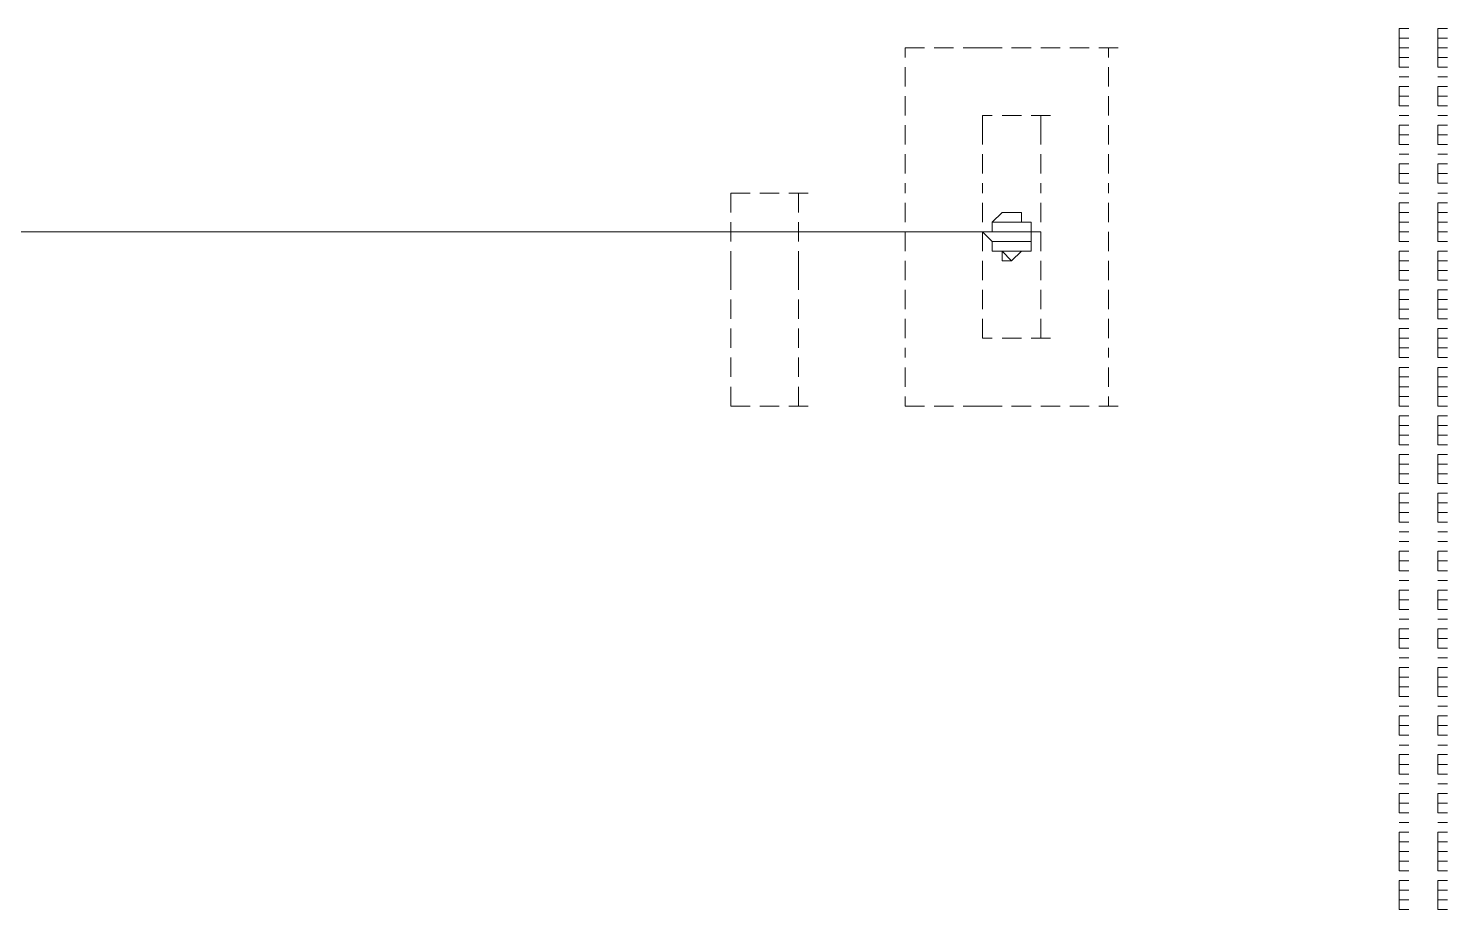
# Model space of a CAD drawing. Header units: inches. Extents: x 0.2 to 10.8, y 0.5 to 8.
# Drawn here: x 3.7192 to 3.9633, y 4.92 to 5.0717 of the extents above; entities that cross this region are included whole.
import ezdxf

# ---------------------------------------------------------------- set-up
doc = ezdxf.new("R2010")
doc.units = ezdxf.units.IN
doc.header["$MEASUREMENT"] = 0
doc.layers.add('PDF_Geometry', color=7, linetype='Continuous')

msp = doc.modelspace()

# ---------------------------------------------------------------- linework, layer by layer
at = {"layer": 'PDF_Geometry', "lineweight": 13}
for points in [[(3.955, 5.07167), (3.95667, 5.07167)], [(3.955, 5.07167), (3.955, 5.07)], [(3.96167, 5.07167), (3.96333, 5.07167)], [(3.96167, 5.07167), (3.96167, 5.07)], [(3.955, 5.07), (3.95667, 5.07)], [(3.955, 5.07), (3.955, 5.06833)], [(3.96167, 5.07), (3.96333, 5.07)], [(3.96167, 5.07), (3.96167, 5.06833)], [(3.87, 5.06833), (3.87333, 5.06833)], [(3.87, 5.06667), (3.87, 5.06833)], [(3.87, 5.06833), (3.87167, 5.06833)], [(3.875, 5.06833), (3.87833, 5.06833)], [(3.88, 5.06833), (3.88333, 5.06833)], [(3.88333, 5.06833), (3.88667, 5.06833)], [(3.88833, 5.06833), (3.89167, 5.06833)], [(3.89333, 5.06833), (3.89667, 5.06833)], [(3.89833, 5.06833), (3.90167, 5.06833)], [(3.90333, 5.06833), (3.905, 5.06833)], [(3.905, 5.06833), (3.905, 5.06667)], [(3.905, 5.06833), (3.90667, 5.06833)], [(3.955, 5.06833), (3.95667, 5.06833)], [(3.955, 5.06833), (3.955, 5.06667)], [(3.955, 5.06667), (3.95667, 5.06667)], [(3.955, 5.06667), (3.955, 5.065)], [(3.96167, 5.06833), (3.96333, 5.06833)], [(3.96167, 5.06833), (3.96167, 5.06667)], [(3.96167, 5.06667), (3.96333, 5.06667)], [(3.96167, 5.06667), (3.96167, 5.065)], [(3.87, 5.06167), (3.87, 5.065)], [(3.905, 5.065), (3.905, 5.06167)], [(3.955, 5.065), (3.95667, 5.065)], [(3.96167, 5.065), (3.96333, 5.065)], [(3.955, 5.06333), (3.95667, 5.06333)], [(3.955, 5.06333), (3.95667, 5.06333)], [(3.955, 5.06167), (3.95667, 5.06167)], [(3.955, 5.06167), (3.955, 5.06)], [(3.96167, 5.06333), (3.96333, 5.06333)], [(3.96167, 5.06333), (3.96333, 5.06333)], [(3.96167, 5.06167), (3.96333, 5.06167)], [(3.96167, 5.06167), (3.96167, 5.06)], [(3.87, 5.05667), (3.87, 5.06)], [(3.905, 5.06), (3.905, 5.05667)], [(3.955, 5.06), (3.95667, 5.06)], [(3.955, 5.06), (3.955, 5.05833)], [(3.96167, 5.06), (3.96333, 5.06)], [(3.96167, 5.06), (3.96167, 5.05833)], [(3.955, 5.05833), (3.95667, 5.05833)], [(3.96167, 5.05833), (3.96333, 5.05833)], [(3.87, 5.05167), (3.87, 5.055)], [(3.88333, 5.05667), (3.885, 5.05667)], [(3.88333, 5.05167), (3.88333, 5.05667)], [(3.88333, 5.05667), (3.885, 5.05667)], [(3.88667, 5.05667), (3.89, 5.05667)], [(3.89167, 5.05667), (3.89333, 5.05667)], [(3.89333, 5.05667), (3.89333, 5.05167)], [(3.89333, 5.05667), (3.895, 5.05667)], [(3.905, 5.055), (3.905, 5.05167)], [(3.955, 5.05667), (3.95667, 5.05667)], [(3.955, 5.05667), (3.95667, 5.05667)], [(3.955, 5.055), (3.95667, 5.055)], [(3.955, 5.055), (3.955, 5.05333)], [(3.96167, 5.05667), (3.96333, 5.05667)], [(3.96167, 5.05667), (3.96333, 5.05667)], [(3.96167, 5.055), (3.96333, 5.055)], [(3.96167, 5.055), (3.96167, 5.05333)], [(3.955, 5.05333), (3.95667, 5.05333)], [(3.955, 5.05333), (3.955, 5.05167)], [(3.96167, 5.05333), (3.96333, 5.05333)], [(3.96167, 5.05333), (3.96167, 5.05167)], [(3.87, 5.04667), (3.87, 5.05)], [(3.88333, 5.04667), (3.88333, 5.05)], [(3.89333, 5.05), (3.89333, 5.04667)], [(3.905, 5.05), (3.905, 5.04667)], [(3.955, 5.05167), (3.95667, 5.05167)], [(3.955, 5.05), (3.95667, 5.05)], [(3.955, 5.05), (3.95667, 5.05)], [(3.96167, 5.05167), (3.96333, 5.05167)], [(3.96167, 5.05), (3.96333, 5.05)], [(3.96167, 5.05), (3.96333, 5.05)], [(3.955, 5.04833), (3.95667, 5.04833)], [(3.955, 5.04833), (3.955, 5.04667)], [(3.96167, 5.04833), (3.96333, 5.04833)], [(3.96167, 5.04833), (3.96167, 5.04667)], [(3.87, 5.04333), (3.87, 5.045)], [(3.88333, 5.04333), (3.88333, 5.045)], [(3.89333, 5.045), (3.89333, 5.04333)], [(3.905, 5.045), (3.905, 5.04333)], [(3.955, 5.04667), (3.95667, 5.04667)], [(3.955, 5.04667), (3.955, 5.045)], [(3.955, 5.045), (3.95667, 5.045)], [(3.96167, 5.04667), (3.96333, 5.04667)], [(3.96167, 5.04667), (3.96167, 5.045)], [(3.96167, 5.045), (3.96333, 5.045)], [(3.84, 5.04333), (3.84333, 5.04333)], [(3.84, 5.04), (3.84, 5.04333)], [(3.84, 5.04333), (3.84167, 5.04333)], [(3.845, 5.04333), (3.84833, 5.04333)], [(3.85, 5.04333), (3.85167, 5.04333)], [(3.85167, 5.04333), (3.85167, 5.04)], [(3.85167, 5.04333), (3.85333, 5.04333)], [(3.955, 5.04333), (3.95667, 5.04333)], [(3.955, 5.04333), (3.95667, 5.04333)], [(3.96167, 5.04333), (3.96333, 5.04333)], [(3.96167, 5.04333), (3.96333, 5.04333)], [(3.87, 5.03833), (3.87, 5.04167)], [(3.88333, 5.03833), (3.88333, 5.04167)], [(3.89, 5.04), (3.88667, 5.04), (3.885, 5.03833), (3.89, 5.03833), (3.89, 5.04)], [(3.88833, 5.04), (3.88833, 5.04), (3.88667, 5.04), (3.88833, 5.04)], [(3.88833, 5.04), (3.88667, 5.04), (3.88667, 5.04), (3.89, 5.04), (3.88833, 5.04)], [(3.89, 5.04), (3.88667, 5.04), (3.88667, 5.04), (3.89, 5.04), (3.89, 5.04)], [(3.89, 5.04), (3.88833, 5.04), (3.88667, 5.04)], [(3.89333, 5.04167), (3.89333, 5.03833)], [(3.905, 5.04167), (3.905, 5.03833)], [(3.955, 5.04167), (3.95667, 5.04167)], [(3.955, 5.04167), (3.955, 5.04)], [(3.955, 5.04), (3.95667, 5.04)], [(3.955, 5.04), (3.955, 5.03833)], [(3.96167, 5.04167), (3.96333, 5.04167)], [(3.96167, 5.04167), (3.96167, 5.04)], [(3.96167, 5.04), (3.96333, 5.04)], [(3.96167, 5.04), (3.96167, 5.03833)], [(3.84, 5.035), (3.84, 5.03833)], [(3.85167, 5.03833), (3.85167, 5.035)], [(3.885, 5.03833), (3.885, 5.03667), (3.88333, 5.03667), (3.885, 5.035)], [(3.89, 5.03833), (3.885, 5.03833), (3.885, 5.03833), (3.89167, 5.03833), (3.89, 5.03833)], [(3.89167, 5.03833), (3.885, 5.03833), (3.885, 5.03833), (3.89167, 5.03833), (3.89167, 5.03833)], [(3.89167, 5.03833), (3.885, 5.03833), (3.885, 5.03667), (3.89167, 5.03667), (3.89167, 5.03833)], [(3.89167, 5.03667), (3.89167, 5.03833), (3.89, 5.03833)], [(3.955, 5.03833), (3.95667, 5.03833)], [(3.955, 5.03833), (3.955, 5.03667)], [(3.96167, 5.03833), (3.96333, 5.03833)], [(3.96167, 5.03833), (3.96167, 5.03667)], [(3.87, 5.03333), (3.87, 5.03667)], [(3.89167, 5.03667), (3.885, 5.03667), (3.88333, 5.03667), (3.89167, 5.03667), (3.89167, 5.03667)], [(3.89167, 5.03667), (3.88333, 5.03667), (3.885, 5.035), (3.89167, 5.035), (3.89167, 5.03667)], [(3.88333, 5.03333), (3.88333, 5.03667)], [(3.89167, 5.035), (3.885, 5.035), (3.885, 5.035), (3.89167, 5.035), (3.89167, 5.035)], [(3.89167, 5.035), (3.885, 5.035), (3.885, 5.03333), (3.89167, 5.03333), (3.89167, 5.035)], [(3.89, 5.03333), (3.89167, 5.03333), (3.89167, 5.035)], [(3.89167, 5.03667), (3.89333, 5.03667)], [(3.89333, 5.03667), (3.89333, 5.03333)], [(3.905, 5.03667), (3.905, 5.03333)], [(3.955, 5.03667), (3.95667, 5.03667)], [(3.955, 5.03667), (3.955, 5.035)], [(3.955, 5.035), (3.95667, 5.035)], [(3.96167, 5.03667), (3.96333, 5.03667)], [(3.96167, 5.03667), (3.96167, 5.035)], [(3.96167, 5.035), (3.96333, 5.035)], [(3.84, 5.03), (3.84, 5.03333)], [(3.85167, 5.03333), (3.85167, 5.03)], [(3.89167, 5.03333), (3.885, 5.03333), (3.885, 5.03333), (3.89, 5.03333), (3.89167, 5.03333)], [(3.89, 5.03333), (3.885, 5.03333), (3.88667, 5.03333), (3.89, 5.03333), (3.89, 5.03333)], [(3.885, 5.03333), (3.88667, 5.03333), (3.88833, 5.03167)], [(3.89, 5.03333), (3.88667, 5.03333), (3.88667, 5.03333), (3.89, 5.03333), (3.89, 5.03333)], [(3.88667, 5.03333), (3.88667, 5.03167), (3.88833, 5.03167), (3.88833, 5.03167), (3.88667, 5.03333)], [(3.88667, 5.03333), (3.89, 5.03333), (3.88833, 5.03167), (3.88667, 5.03333)], [(3.955, 5.03333), (3.95667, 5.03333)], [(3.955, 5.03333), (3.955, 5.03167)], [(3.96167, 5.03333), (3.96333, 5.03333)], [(3.96167, 5.03333), (3.96167, 5.03167)], [(3.84, 5.02667), (3.84, 5.03)], [(3.85167, 5.03), (3.85167, 5.02667)], [(3.87, 5.02833), (3.87, 5.03167)], [(3.88333, 5.02833), (3.88333, 5.03167)], [(3.89333, 5.03167), (3.89333, 5.02833)], [(3.905, 5.03167), (3.905, 5.02833)], [(3.955, 5.03167), (3.95667, 5.03167)], [(3.955, 5.03167), (3.955, 5.03)], [(3.955, 5.03), (3.95667, 5.03)], [(3.955, 5.03), (3.955, 5.02833)], [(3.96167, 5.03167), (3.96333, 5.03167)], [(3.96167, 5.03167), (3.96167, 5.03)], [(3.96167, 5.03), (3.96333, 5.03)], [(3.96167, 5.03), (3.96167, 5.02833)], [(3.955, 5.02833), (3.95667, 5.02833)], [(3.96167, 5.02833), (3.96333, 5.02833)], [(3.84, 5.02167), (3.84, 5.025)], [(3.85167, 5.025), (3.85167, 5.02167)], [(3.87, 5.02333), (3.87, 5.02667)], [(3.88333, 5.02333), (3.88333, 5.02667)], [(3.89333, 5.02667), (3.89333, 5.02333)], [(3.905, 5.02667), (3.905, 5.02333)], [(3.955, 5.02667), (3.95667, 5.02667)], [(3.955, 5.02667), (3.955, 5.025)], [(3.955, 5.025), (3.95667, 5.025)], [(3.955, 5.025), (3.955, 5.02333)], [(3.96167, 5.02667), (3.96333, 5.02667)], [(3.96167, 5.02667), (3.96167, 5.025)], [(3.96167, 5.025), (3.96333, 5.025)], [(3.96167, 5.025), (3.96167, 5.02333)], [(3.955, 5.02333), (3.95667, 5.02333)], [(3.955, 5.02333), (3.955, 5.02167)], [(3.96167, 5.02333), (3.96333, 5.02333)], [(3.96167, 5.02333), (3.96167, 5.02167)], [(3.87, 5.01833), (3.87, 5.02167)], [(3.88333, 5.01833), (3.88333, 5.02167)], [(3.89333, 5.02167), (3.89333, 5.01833)], [(3.905, 5.02167), (3.905, 5.01833)], [(3.955, 5.02167), (3.95667, 5.02167)], [(3.96167, 5.02167), (3.96333, 5.02167)], [(3.84, 5.01667), (3.84, 5.02)], [(3.85167, 5.02), (3.85167, 5.01667)], [(3.885, 5.01833), (3.88333, 5.01833)], [(3.88333, 5.01833), (3.885, 5.01833)], [(3.89, 5.01833), (3.88667, 5.01833)], [(3.89333, 5.01833), (3.89167, 5.01833)], [(3.89333, 5.01833), (3.895, 5.01833)], [(3.955, 5.02), (3.95667, 5.02)], [(3.955, 5.02), (3.955, 5.01833)], [(3.955, 5.01833), (3.95667, 5.01833)], [(3.955, 5.01833), (3.955, 5.01667)], [(3.96167, 5.02), (3.96333, 5.02)], [(3.96167, 5.02), (3.96167, 5.01833)], [(3.96167, 5.01833), (3.96333, 5.01833)], [(3.96167, 5.01833), (3.96167, 5.01667)], [(3.87, 5.015), (3.87, 5.01667)], [(3.905, 5.01667), (3.905, 5.015)], [(3.955, 5.01667), (3.95667, 5.01667)], [(3.955, 5.01667), (3.955, 5.015)], [(3.96167, 5.01667), (3.96333, 5.01667)], [(3.96167, 5.01667), (3.96167, 5.015)], [(3.84, 5.01167), (3.84, 5.015)], [(3.85167, 5.015), (3.85167, 5.01167)], [(3.87, 5.01), (3.87, 5.01333)], [(3.905, 5.01333), (3.905, 5.01)], [(3.955, 5.015), (3.95667, 5.015)], [(3.955, 5.01333), (3.95667, 5.01333)], [(3.955, 5.01333), (3.955, 5.01167)], [(3.96167, 5.015), (3.96333, 5.015)], [(3.96167, 5.01333), (3.96333, 5.01333)], [(3.96167, 5.01333), (3.96167, 5.01167)], [(3.955, 5.01167), (3.95667, 5.01167)], [(3.955, 5.01167), (3.955, 5.01)], [(3.96167, 5.01167), (3.96333, 5.01167)], [(3.96167, 5.01167), (3.96167, 5.01)], [(3.84, 5.00667), (3.84, 5.01)], [(3.85167, 5.01), (3.85167, 5.00667)], [(3.87, 5.00667), (3.87, 5.00833)], [(3.905, 5.00833), (3.905, 5.00667)], [(3.955, 5.01), (3.95667, 5.01)], [(3.955, 5.01), (3.955, 5.00833)], [(3.955, 5.00833), (3.95667, 5.00833)], [(3.955, 5.00833), (3.955, 5.00667)], [(3.96167, 5.01), (3.96333, 5.01)], [(3.96167, 5.01), (3.96167, 5.00833)], [(3.96167, 5.00833), (3.96333, 5.00833)], [(3.96167, 5.00833), (3.96167, 5.00667)], [(3.84333, 5.00667), (3.84, 5.00667)], [(3.84, 5.00667), (3.84167, 5.00667)], [(3.84833, 5.00667), (3.845, 5.00667)], [(3.85167, 5.00667), (3.85, 5.00667)], [(3.85167, 5.00667), (3.85333, 5.00667)], [(3.87333, 5.00667), (3.87, 5.00667)], [(3.87, 5.00667), (3.87167, 5.00667)], [(3.87833, 5.00667), (3.875, 5.00667)], [(3.88333, 5.00667), (3.88, 5.00667)], [(3.88667, 5.00667), (3.88333, 5.00667)], [(3.89167, 5.00667), (3.88833, 5.00667)], [(3.89667, 5.00667), (3.89333, 5.00667)], [(3.90167, 5.00667), (3.89833, 5.00667)], [(3.905, 5.00667), (3.90333, 5.00667)], [(3.905, 5.00667), (3.90667, 5.00667)], [(3.955, 5.00667), (3.95667, 5.00667)], [(3.96167, 5.00667), (3.96333, 5.00667)], [(3.955, 5.005), (3.95667, 5.005)], [(3.955, 5.005), (3.955, 5.00333)], [(3.955, 5.00333), (3.95667, 5.00333)], [(3.955, 5.00333), (3.955, 5.00167)], [(3.96167, 5.005), (3.96333, 5.005)], [(3.96167, 5.005), (3.96167, 5.00333)], [(3.96167, 5.00333), (3.96333, 5.00333)], [(3.96167, 5.00333), (3.96167, 5.00167)], [(3.955, 5.00167), (3.95667, 5.00167)], [(3.955, 5.00167), (3.955, 5)], [(3.96167, 5.00167), (3.96333, 5.00167)], [(3.96167, 5.00167), (3.96167, 5)], [(3.955, 5), (3.95667, 5)], [(3.955, 4.99833), (3.95667, 4.99833)], [(3.955, 4.99833), (3.955, 4.99667)], [(3.96167, 5), (3.96333, 5)], [(3.96167, 4.99833), (3.96333, 4.99833)], [(3.96167, 4.99833), (3.96167, 4.99667)], [(3.955, 4.99667), (3.95667, 4.99667)], [(3.955, 4.99667), (3.955, 4.995)], [(3.96167, 4.99667), (3.96333, 4.99667)], [(3.96167, 4.99667), (3.96167, 4.995)], [(3.955, 4.995), (3.95667, 4.995)], [(3.955, 4.995), (3.955, 4.99333)], [(3.955, 4.99333), (3.95667, 4.99333)], [(3.96167, 4.995), (3.96333, 4.995)], [(3.96167, 4.995), (3.96167, 4.99333)], [(3.96167, 4.99333), (3.96333, 4.99333)], [(3.955, 4.99167), (3.95667, 4.99167)], [(3.955, 4.99167), (3.955, 4.99)], [(3.96167, 4.99167), (3.96333, 4.99167)], [(3.96167, 4.99167), (3.96167, 4.99)], [(3.955, 4.99), (3.95667, 4.99)], [(3.955, 4.99), (3.955, 4.98833)], [(3.955, 4.98833), (3.95667, 4.98833)], [(3.955, 4.98833), (3.955, 4.98667)], [(3.96167, 4.99), (3.96333, 4.99)], [(3.96167, 4.99), (3.96167, 4.98833)], [(3.96167, 4.98833), (3.96333, 4.98833)], [(3.96167, 4.98833), (3.96167, 4.98667)], [(3.955, 4.98667), (3.95667, 4.98667)], [(3.96167, 4.98667), (3.96333, 4.98667)], [(3.955, 4.985), (3.95667, 4.985)], [(3.955, 4.985), (3.95667, 4.985)], [(3.96167, 4.985), (3.96333, 4.985)], [(3.96167, 4.985), (3.96333, 4.985)], [(3.955, 4.98333), (3.95667, 4.98333)], [(3.955, 4.98333), (3.95667, 4.98333)], [(3.955, 4.98167), (3.95667, 4.98167)], [(3.955, 4.98167), (3.955, 4.98)], [(3.96167, 4.98333), (3.96333, 4.98333)], [(3.96167, 4.98333), (3.96333, 4.98333)], [(3.96167, 4.98167), (3.96333, 4.98167)], [(3.96167, 4.98167), (3.96167, 4.98)], [(3.955, 4.98), (3.95667, 4.98)], [(3.955, 4.98), (3.955, 4.97833)], [(3.96167, 4.98), (3.96333, 4.98)], [(3.96167, 4.98), (3.96167, 4.97833)], [(3.955, 4.97833), (3.95667, 4.97833)], [(3.955, 4.97667), (3.95667, 4.97667)], [(3.955, 4.97667), (3.95667, 4.97667)], [(3.96167, 4.97833), (3.96333, 4.97833)], [(3.96167, 4.97667), (3.96333, 4.97667)], [(3.96167, 4.97667), (3.96333, 4.97667)], [(3.955, 4.975), (3.95667, 4.975)], [(3.955, 4.975), (3.955, 4.97333)], [(3.96167, 4.975), (3.96333, 4.975)], [(3.96167, 4.975), (3.96167, 4.97333)], [(3.955, 4.97333), (3.95667, 4.97333)], [(3.955, 4.97333), (3.955, 4.97167)], [(3.955, 4.97167), (3.95667, 4.97167)], [(3.96167, 4.97333), (3.96333, 4.97333)], [(3.96167, 4.97333), (3.96167, 4.97167)], [(3.96167, 4.97167), (3.96333, 4.97167)], [(3.955, 4.97), (3.95667, 4.97)], [(3.955, 4.97), (3.95667, 4.97)], [(3.96167, 4.97), (3.96333, 4.97)], [(3.96167, 4.97), (3.96333, 4.97)], [(3.955, 4.96833), (3.95667, 4.96833)], [(3.955, 4.96833), (3.955, 4.96667)], [(3.955, 4.96667), (3.95667, 4.96667)], [(3.955, 4.96667), (3.955, 4.965)], [(3.96167, 4.96833), (3.96333, 4.96833)], [(3.96167, 4.96833), (3.96167, 4.96667)], [(3.96167, 4.96667), (3.96333, 4.96667)], [(3.96167, 4.96667), (3.96167, 4.965)], [(3.955, 4.965), (3.95667, 4.965)], [(3.96167, 4.965), (3.96333, 4.965)], [(3.955, 4.96333), (3.95667, 4.96333)], [(3.955, 4.96333), (3.95667, 4.96333)], [(3.955, 4.96167), (3.95667, 4.96167)], [(3.955, 4.96167), (3.955, 4.96)], [(3.96167, 4.96333), (3.96333, 4.96333)], [(3.96167, 4.96333), (3.96333, 4.96333)], [(3.96167, 4.96167), (3.96333, 4.96167)], [(3.96167, 4.96167), (3.96167, 4.96)], [(3.955, 4.96), (3.95667, 4.96)], [(3.955, 4.96), (3.955, 4.95833)], [(3.96167, 4.96), (3.96333, 4.96)], [(3.96167, 4.96), (3.96167, 4.95833)], [(3.955, 4.95833), (3.95667, 4.95833)], [(3.955, 4.95833), (3.955, 4.95667)], [(3.955, 4.95667), (3.95667, 4.95667)], [(3.96167, 4.95833), (3.96333, 4.95833)], [(3.96167, 4.95833), (3.96167, 4.95667)], [(3.96167, 4.95667), (3.96333, 4.95667)], [(3.955, 4.955), (3.95667, 4.955)], [(3.955, 4.955), (3.95667, 4.955)], [(3.96167, 4.955), (3.96333, 4.955)], [(3.96167, 4.955), (3.96333, 4.955)], [(3.955, 4.95333), (3.95667, 4.95333)], [(3.955, 4.95333), (3.955, 4.95167)], [(3.96167, 4.95333), (3.96333, 4.95333)], [(3.96167, 4.95333), (3.96167, 4.95167)], [(3.955, 4.95167), (3.95667, 4.95167)], [(3.955, 4.95167), (3.955, 4.95)], [(3.955, 4.95), (3.95667, 4.95)], [(3.96167, 4.95167), (3.96333, 4.95167)], [(3.96167, 4.95167), (3.96167, 4.95)], [(3.96167, 4.95), (3.96333, 4.95)], [(3.955, 4.94833), (3.95667, 4.94833)], [(3.955, 4.94833), (3.95667, 4.94833)], [(3.96167, 4.94833), (3.96333, 4.94833)], [(3.96167, 4.94833), (3.96333, 4.94833)], [(3.955, 4.94667), (3.95667, 4.94667)], [(3.955, 4.94667), (3.955, 4.945)], [(3.955, 4.945), (3.95667, 4.945)], [(3.955, 4.945), (3.955, 4.94333)], [(3.96167, 4.94667), (3.96333, 4.94667)], [(3.96167, 4.94667), (3.96167, 4.945)], [(3.96167, 4.945), (3.96333, 4.945)], [(3.96167, 4.945), (3.96167, 4.94333)], [(3.955, 4.94333), (3.95667, 4.94333)], [(3.96167, 4.94333), (3.96333, 4.94333)], [(3.955, 4.94167), (3.95667, 4.94167)], [(3.955, 4.94167), (3.95667, 4.94167)], [(3.955, 4.94), (3.95667, 4.94)], [(3.955, 4.94), (3.955, 4.93833)], [(3.96167, 4.94167), (3.96333, 4.94167)], [(3.96167, 4.94167), (3.96333, 4.94167)], [(3.96167, 4.94), (3.96333, 4.94)], [(3.96167, 4.94), (3.96167, 4.93833)], [(3.955, 4.93833), (3.95667, 4.93833)], [(3.955, 4.93833), (3.955, 4.93667)], [(3.96167, 4.93833), (3.96333, 4.93833)], [(3.96167, 4.93833), (3.96167, 4.93667)], [(3.955, 4.93667), (3.95667, 4.93667)], [(3.955, 4.935), (3.95667, 4.935)], [(3.955, 4.935), (3.95667, 4.935)], [(3.96167, 4.93667), (3.96333, 4.93667)], [(3.96167, 4.935), (3.96333, 4.935)], [(3.96167, 4.935), (3.96333, 4.935)], [(3.955, 4.93333), (3.95667, 4.93333)], [(3.955, 4.93333), (3.955, 4.93167)], [(3.96167, 4.93333), (3.96333, 4.93333)], [(3.96167, 4.93333), (3.96167, 4.93167)], [(3.955, 4.93167), (3.95667, 4.93167)], [(3.955, 4.93167), (3.955, 4.93)], [(3.955, 4.93), (3.95667, 4.93)], [(3.955, 4.93), (3.955, 4.92833)], [(3.96167, 4.93167), (3.96333, 4.93167)], [(3.96167, 4.93167), (3.96167, 4.93)], [(3.96167, 4.93), (3.96333, 4.93)], [(3.96167, 4.93), (3.96167, 4.92833)], [(3.955, 4.92833), (3.95667, 4.92833)], [(3.955, 4.92833), (3.955, 4.92667)], [(3.96167, 4.92833), (3.96333, 4.92833)], [(3.96167, 4.92833), (3.96167, 4.92667)], [(3.955, 4.92667), (3.95667, 4.92667)], [(3.955, 4.925), (3.95667, 4.925)], [(3.955, 4.925), (3.955, 4.92333)], [(3.96167, 4.92667), (3.96333, 4.92667)], [(3.96167, 4.925), (3.96333, 4.925)], [(3.96167, 4.925), (3.96167, 4.92333)], [(3.955, 4.92333), (3.95667, 4.92333)], [(3.955, 4.92333), (3.955, 4.92167)], [(3.96167, 4.92333), (3.96333, 4.92333)], [(3.96167, 4.92333), (3.96167, 4.92167)], [(3.955, 4.92167), (3.95667, 4.92167)], [(3.955, 4.92167), (3.955, 4.92)], [(3.955, 4.92), (3.95667, 4.92)], [(3.96167, 4.92167), (3.96333, 4.92167)], [(3.96167, 4.92167), (3.96167, 4.92)], [(3.96167, 4.92), (3.96333, 4.92)]]:
    msp.add_lwpolyline(points, dxfattribs=at)
at = {"layer": 'PDF_Geometry', "lineweight": 0}
for points in [[(3.88667, 5.04), (3.88833, 5.04)], [(3.88833, 5.04), (3.88667, 5.04)], [(3.88667, 5.04), (3.89, 5.04)], [(3.89, 5.04), (3.88667, 5.04)], [(3.88667, 5.04), (3.89, 5.04)], [(3.89, 5.04), (3.88833, 5.04)], [(3.89, 5.03833), (3.885, 5.03833)], [(3.885, 5.03833), (3.89167, 5.03833)], [(3.89167, 5.03833), (3.885, 5.03833)], [(3.885, 5.03833), (3.89167, 5.03833)], [(3.89167, 5.03833), (3.89, 5.03833)], [(3.88333, 5.03667), (3.885, 5.03667)], [(3.89167, 5.03667), (3.885, 5.03667)], [(3.885, 5.03667), (3.89167, 5.03667)], [(3.89167, 5.035), (3.885, 5.035)], [(3.885, 5.035), (3.89167, 5.035)], [(3.885, 5.03333), (3.89, 5.03333)], [(3.885, 5.03333), (3.89, 5.03333)], [(3.89, 5.03333), (3.885, 5.03333)], [(3.89, 5.03333), (3.88667, 5.03333)], [(3.89, 5.03333), (3.88667, 5.03333)], [(3.88667, 5.03333), (3.89, 5.03333)]]:
    msp.add_lwpolyline(points, dxfattribs=at)
at = {"layer": 'PDF_Geometry', "lineweight": 9}
msp.add_lwpolyline([(3.37, 5.03667), (3.88833, 5.03667)], dxfattribs=at)

doc.saveas('drawing.dxf')
